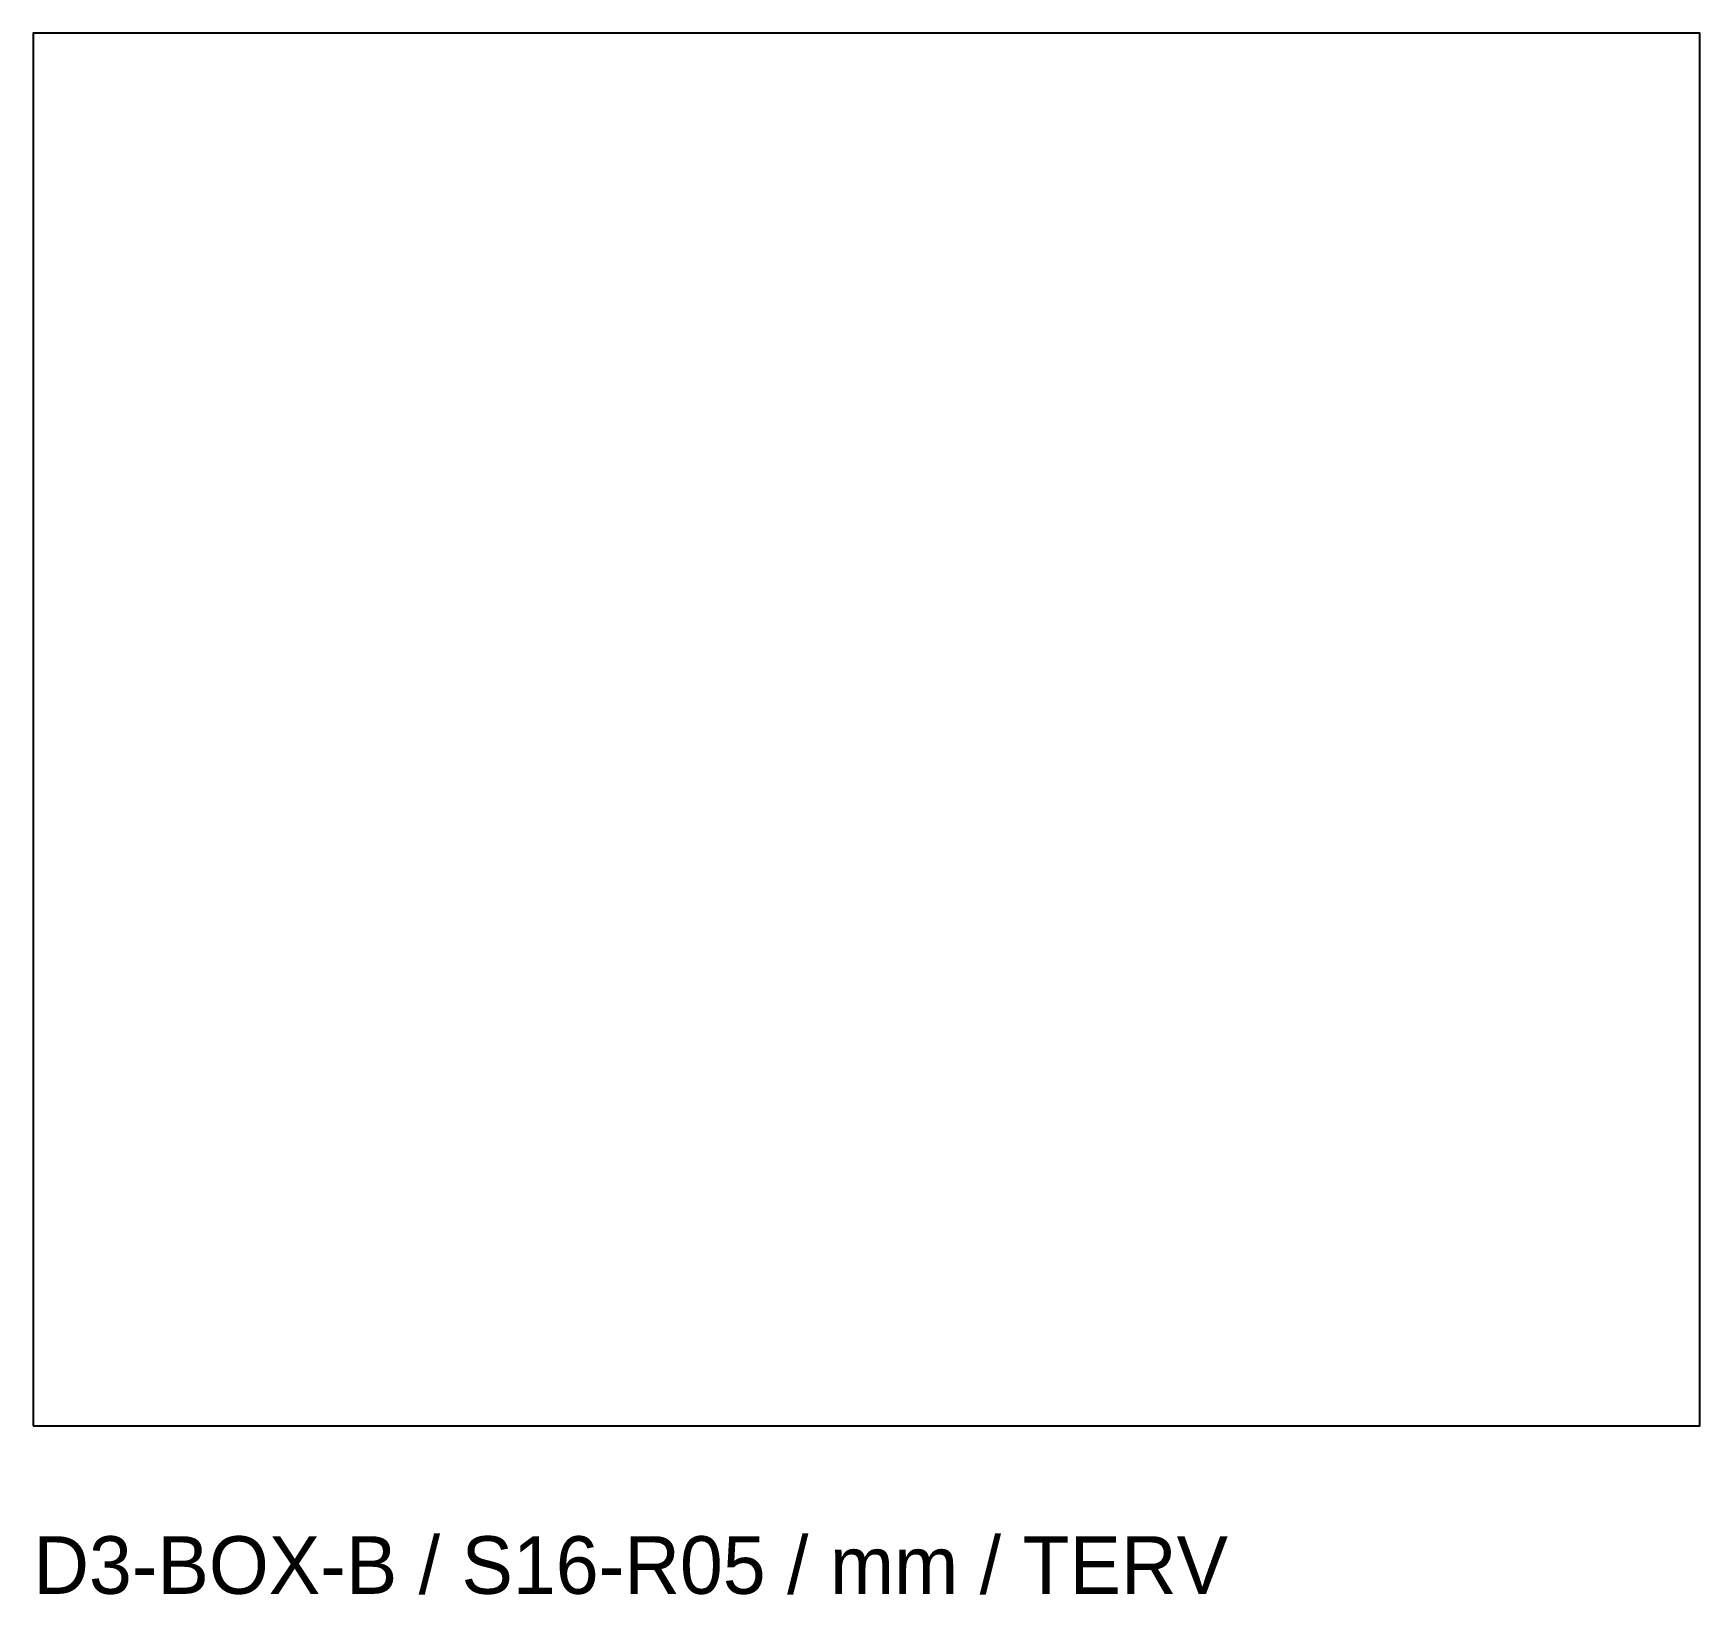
# Model space of a CAD drawing. Header units: millimetres. Extents: x 0 to 347, y -35 to 290.
import ezdxf

# ---------------------------------------------------------------- set-up
doc = ezdxf.new("R2010")
doc.units = ezdxf.units.MM

msp = doc.modelspace()

# ---------------------------------------------------------------- linework, layer by layer
msp.add_lwpolyline([(0, 0), (347, 0), (347, 290), (0, 290)], close=True)

# ---------------------------------------------------------------- texts
msp.add_text('D3-BOX-B / S16-R05 / mm / TERV', height=12).set_placement((0, -35))

doc.saveas('drawing.dxf')
